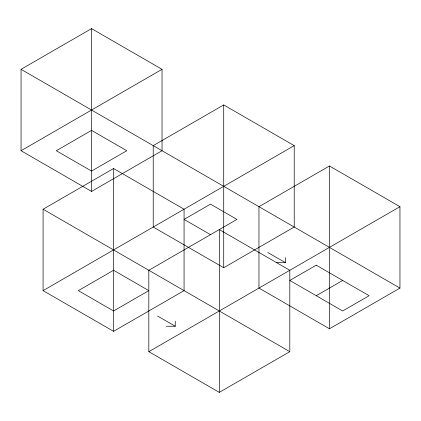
<?xml version="1.0" encoding="UTF-8"?>
<svg xmlns="http://www.w3.org/2000/svg" width="421" height="421" viewBox="0 0 421 421"><rect width="100%" height="100%" fill="white"/><g stroke="black" fill="none" stroke-linecap="round" stroke-linejoin="round"><path stroke-width="0.63" d="M21.05 69.323L91.541 28.628L162.038 69.323L162.038 150.723L91.541 191.423L21.05 150.723L21.05 69.323L399.95 288.085L399.95 206.685L329.459 165.985L258.962 206.685L258.962 288.085L329.459 328.78L399.95 288.085M21.05 150.723L162.038 69.323M43.079 209.226L113.57 168.526L184.066 209.226L184.066 290.627L113.57 331.327L43.079 290.627L43.079 209.226L289.806 351.677L289.806 270.277L219.309 229.577L219.309 392.372L289.806 351.677M223.719 104.94L153.223 145.634L153.223 227.035L223.719 267.735L294.211 227.035L294.211 145.634L223.719 104.94L223.719 267.735M43.079 290.627L294.211 145.634M210.5 234.665L184.066 219.404L210.5 204.143L236.934 219.404L148.818 270.277L148.818 351.677L399.95 206.685M316.239 295.716L342.673 280.449M276.586 262.646L285.401 262.646L285.401 257.557M166.442 326.238L175.252 326.238L175.252 321.149M267.777 252.474L285.401 262.646M157.628 316.06L175.252 326.238M148.818 351.677L219.309 392.372M329.459 165.985L329.459 328.78M113.57 168.526L113.57 331.327M91.541 28.628L91.541 191.423M91.541 130.373L56.298 150.723L91.541 171.073L126.789 150.723L91.541 130.373M113.57 270.277L78.327 290.627L113.57 310.977L148.818 290.627L113.57 270.277M316.239 265.188L289.806 280.449L342.673 310.977L369.112 295.716L316.239 265.188"/></g></svg>
